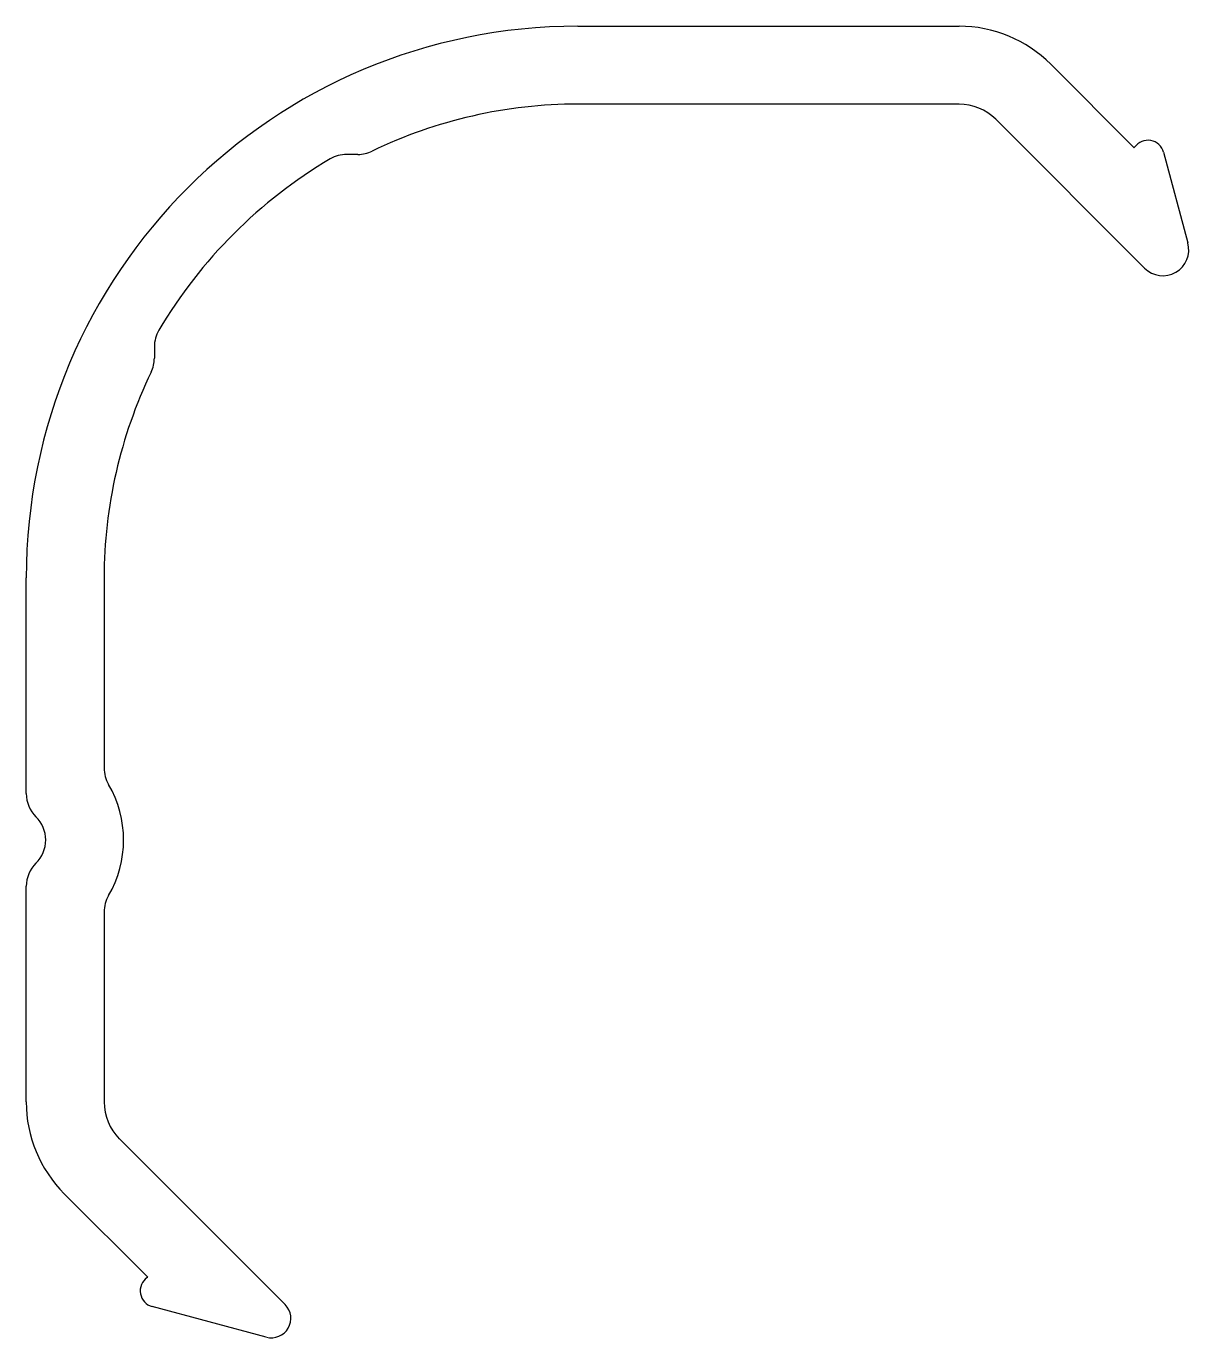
# Model space of a CAD drawing. Extents: x 1548.1 to 1566, y 2229.9 to 2250.1.
import ezdxf

# ---------------------------------------------------------------- set-up
doc = ezdxf.new("R2010")
doc.units = 0
doc.layers.add('MAAT', color=1, linetype='CONTINUOUS')

msp = doc.modelspace()

# ---------------------------------------------------------------- linework, layer by layer
at = {"layer": 'MAAT', "color": 0}
for p, q in [((1556.552, 2250.102), (1562.423, 2250.102)), ((1563.838, 2249.516), (1565.123, 2248.231)), ((1562.423, 2248.902), (1556.552, 2248.902)), ((1565.28, 2246.376), (1562.989, 2248.668)), ((1565.123, 2248.231), (1565.129, 2248.239)), ((1565.575, 2248.16), (1565.949, 2246.763)), ((1553.163, 2248.127), (1552.989, 2248.127)), ((1550.026, 2245.165), (1550.026, 2244.99)), ((1548.052, 2238.28), (1548.052, 2241.602)), ((1549.252, 2241.602), (1549.252, 2238.675)), ((1548.052, 2233.53), (1548.052, 2236.852)), ((1549.252, 2236.457), (1549.252, 2233.53)), ((1549.486, 2232.965), (1552.041, 2230.41)), ((1549.923, 2230.831), (1548.638, 2232.116)), ((1549.915, 2230.825), (1549.923, 2230.831)), ((1551.751, 2229.908), (1549.994, 2230.379))]:
    msp.add_line(p, q, dxfattribs=at)
for centre, radius, start, end in [((1556.552, 2241.602), 8.5, 90, 180), ((1562.423, 2248.102), 2, 45, 90), ((1556.552, 2241.602), 7.3, 90, 115.7495), ((1562.423, 2248.102), 0.8, 45, 90), ((1565.334, 2248.095), 0.25, 15, 145), ((1553.163, 2248.627), 0.5, 270, 295.7495), ((1556.552, 2241.602), 7.5, 120.5955, 149.4045), ((1552.989, 2247.627), 0.5, 90, 120.5955), ((1565.563, 2246.659), 0.4, 225, 15), ((1550.526, 2245.165), 0.5, 149.4045, 180), ((1549.526, 2244.99), 0.5, 334.2505, 360), ((1556.552, 2241.602), 7.3, 154.2505, 180), ((1549.752, 2238.675), 0.5, 180, 210.2726), ((1548.552, 2238.28), 0.5, 180, 225.573), ((1547.852, 2237.566), 1.7, 329.7274, 30.2726), ((1547.852, 2237.566), 0.5, 314.427, 45.573), ((1548.552, 2236.852), 0.5, 134.427, 180), ((1549.752, 2236.457), 0.5, 149.7274, 180), ((1550.052, 2233.53), 2, 180, 225), ((1550.052, 2233.53), 0.8, 180, 225), ((1550.058, 2230.62), 0.25, 125, 255), ((1551.829, 2230.197), 0.3, 255, 45)]:
    msp.add_arc(centre, radius, start, end, dxfattribs=at)

doc.saveas('drawing.dxf')
